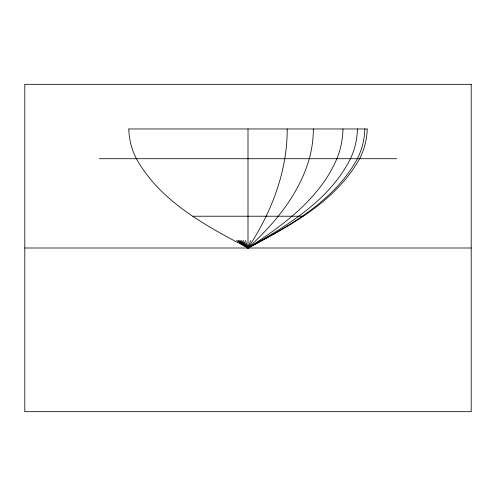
<?xml version="1.0" encoding="UTF-8"?>
<svg xmlns="http://www.w3.org/2000/svg" width="496" height="496" viewBox="0 0 496 496"><rect width="100%" height="100%" fill="white"/><g stroke="black" fill="none" stroke-linecap="round" stroke-linejoin="round"><path stroke-width="0.74" d="M287.196 128.96C287.382 171.61 271.355 212.84 248 248C205.976 225.885 160.326 201.661 136.4 158.72A68.64 68.64 0 0 1 128.768 128.966M250.561 240.56L248 248L236.518 240.56M128.96 128.96L367.04 128.96M99.2 158.72L396.8 158.72M192.882 216.219L303.118 216.219M24.8 248L471.2 248M237.975 240.56L248 248C290.03 225.885 335.674 201.661 359.6 158.72A68.64 68.64 0 0 0 367.232 128.966M238.936 240.56L248 248C289.366 225.841 334.149 201.376 357.362 158.72A69.663 69.663 0 0 0 364.839 128.966M240.089 240.56L248 248C287.308 225.674 329.4 200.458 350.443 158.72A73.166 73.166 0 0 0 357.424 128.96M241.527 240.56L248 248C283.297 225.215 319.883 198.53 336.908 158.72A83.241 83.241 0 0 0 342.972 128.96M243.251 240.56L248 248C271.238 226.728 292.491 202.145 304.476 172.67A128.997 128.997 0 0 0 309.275 158.726A111.24 111.24 0 0 0 313.336 128.96M245.439 240.56L248 248L248 128.96M471.2 84.32L24.8 84.32L24.8 411.68L471.2 411.68L471.2 84.32"/></g></svg>
